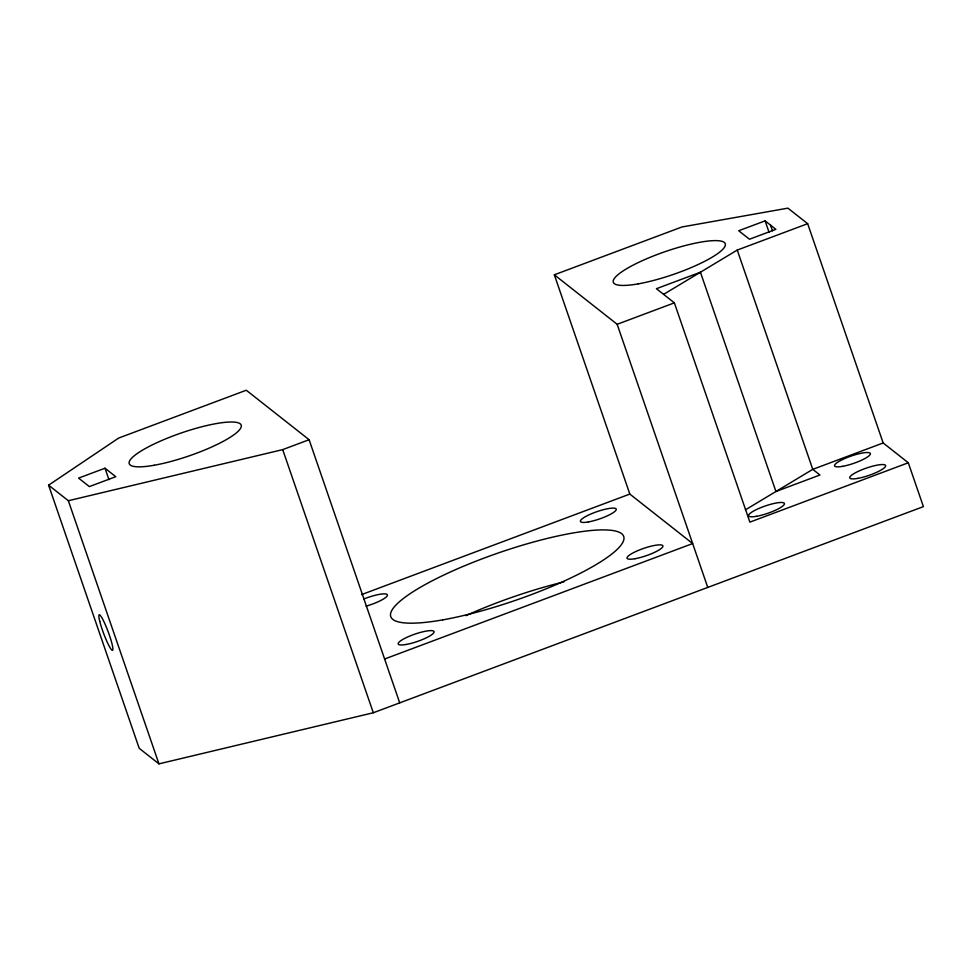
<?xml version="1.0" encoding="UTF-8"?>
<svg xmlns="http://www.w3.org/2000/svg" width="972" height="972" viewBox="0 0 972 972"><rect width="100%" height="100%" fill="white"/><g stroke="black" fill="none" stroke-linecap="round" stroke-linejoin="round"><path stroke-width="1.46" d="M384.62 659.004L692.659 543.567L629.832 494.08L554.332 274.797L681.955 226.974L787.915 208.142L807.659 223.694L883.171 442.965L908.298 462.769L923.4 506.619L373.309 712.755L158.946 763.858L139.203 748.306L48.6 485.174L118.669 438.056L246.28 390.234L309.108 439.721L399.711 702.853M663.597 294.37L737.25 250.071L807.659 223.694M745.451 509.826L812.762 469.355L883.171 442.965M105 468.212L78.598 478.115L89.363 486.595L115.765 476.705L105 468.212L108.925 479.621M765.11 220.863L738.696 230.753L749.473 239.234L775.875 229.343L765.11 220.863L769.034 232.272M48.6 485.174L68.344 500.726L282.706 449.623L309.108 439.721M554.332 274.797L617.159 324.296L674.374 302.851L749.874 522.134L908.298 462.769M361.535 594.621L629.832 494.08M674.374 302.851L656.416 288.708L700.423 272.221L775.935 491.504L819.943 475.004L812.762 469.355L737.25 250.071M770.492 225.103L772.461 230.814M617.159 324.296L707.762 587.416M282.706 449.623L373.309 712.755M68.344 500.726L158.946 763.858M363.613 599.092A18.954 3.876 -19 0 1 387.391 594.864A18.954 3.876 -19 0 1 366.055 606.163M465.928 615.64A123.201 25.199 -19 0 1 563.845 581.924M635.068 558.706A18.954 3.876 -19 0 0 662.916 546.41A18.954 3.876 -19 0 0 636.952 551.015A18.954 3.876 -19 0 0 635.068 558.706M99.764 621.363A18.954 2.418 69.5 0 0 111.938 650.122A18.954 2.418 69.5 0 0 105.984 626.26A18.954 2.418 69.5 0 0 99.764 621.363M442.819 619.857A123.201 25.199 -19 0 0 623.781 539.885A123.201 25.199 -19 0 0 455.066 569.884A123.201 25.199 -19 0 0 442.819 619.857M588.4 521.94A18.954 3.876 -19 0 0 616.236 509.644A18.954 3.876 -19 0 0 590.283 514.261A18.954 3.876 -19 0 0 588.4 521.94M857.802 478.382A18.954 3.876 -19 0 0 885.638 466.074A18.954 3.876 -19 0 0 859.685 470.691A18.954 3.876 -19 0 0 857.802 478.382M756.581 516.302A18.954 3.876 -19 0 0 784.428 504.006A18.954 3.876 -19 0 0 758.464 508.623A18.954 3.876 -19 0 0 756.581 516.302M842.542 466.353A18.954 3.876 -19 0 0 870.377 454.058A18.954 3.876 -19 0 0 844.425 458.675A18.954 3.876 -19 0 0 842.542 466.353M406.235 644.46A18.954 3.876 -19 0 0 434.071 632.152A18.954 3.876 -19 0 0 408.118 636.769A18.954 3.876 -19 0 0 406.235 644.46M154.232 465.248A59.231 12.114 -19 0 0 241.238 426.805A59.231 12.114 -19 0 0 160.125 441.227A59.231 12.114 -19 0 0 154.232 465.248M638.312 283.848A59.231 12.114 -19 0 0 725.306 245.406A59.231 12.114 -19 0 0 644.205 259.828A59.231 12.114 -19 0 0 638.312 283.848"/></g></svg>
